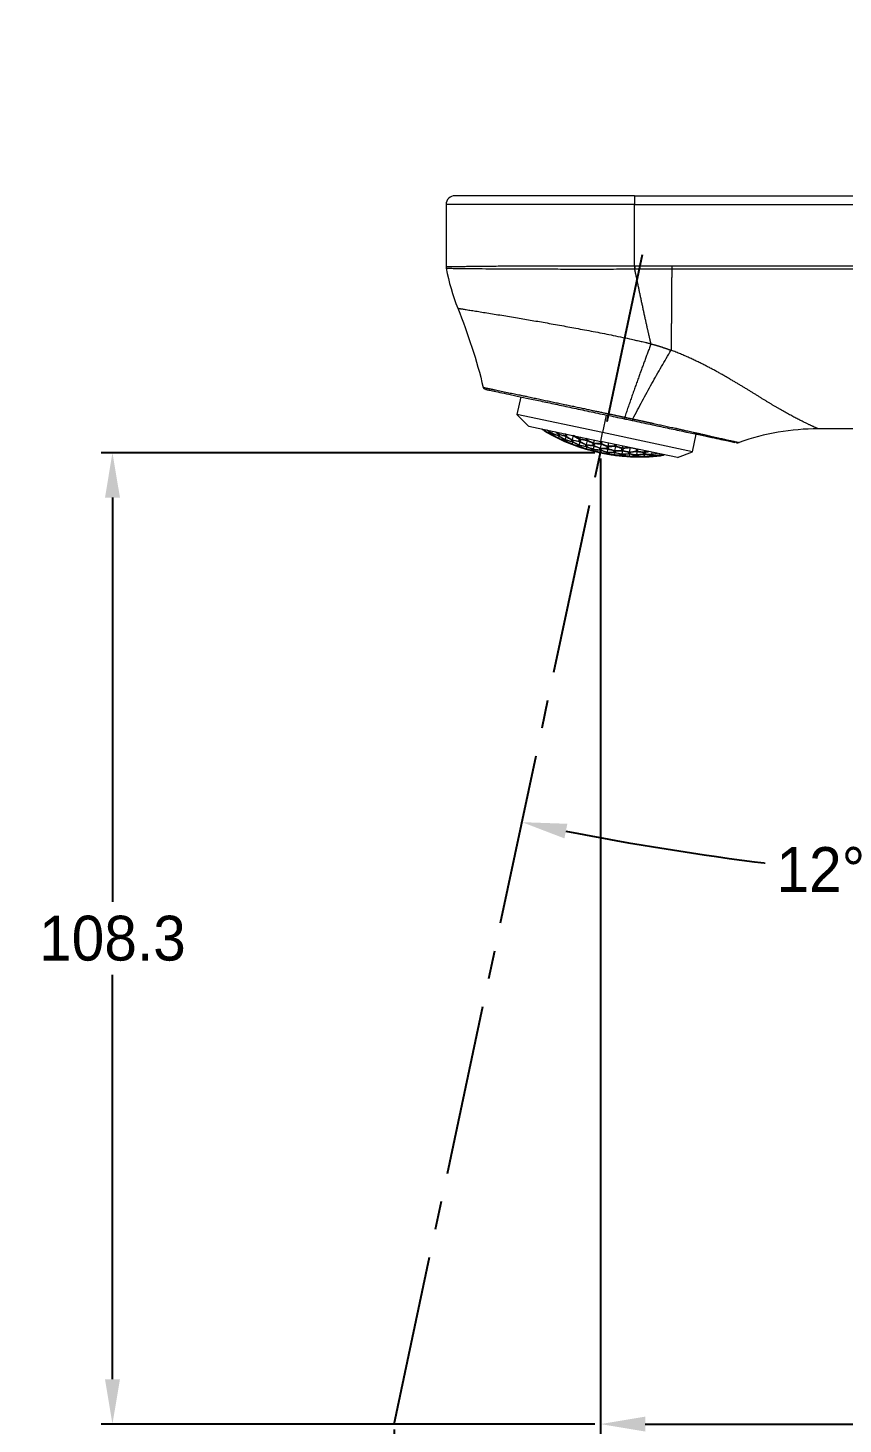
# Model space of a CAD drawing. Extents: x 13676 to 14719, y -16741 to -16132.
# Drawn here: x 14284.9 to 14375.9, y -16536.8 to -16381.1 of the extents above; entities that cross this region are included whole.
import ezdxf

# ---------------------------------------------------------------- set-up
doc = ezdxf.new("R2010")
doc.units = 0
doc.header["$MEASUREMENT"] = 0
doc.linetypes.add('CENTER2', pattern=[28.575, 19.05, -3.175, 3.175, -3.175])
doc.layers.get('0').update_dxf_attribs({"color": 3, "linetype": 'CONTINUOUS'})
doc.layers.get('DEFPOINTS').update_dxf_attribs({"linetype": 'CONTINUOUS'})
doc.layers.add('CENTER', color=1, linetype='CENTER2')
doc.layers.add('DIM_', color=6, linetype='CONTINUOUS', lineweight=9)
doc.styles.get("Standard").update_dxf_attribs({"font": 'Gulim.ttf'})
doc.dimstyles.new('사본(2) STANDARD', dxfattribs={"dimscale": 0, "dimtxt": 5, "dimasz": 5, "dimexe": 1.25, "dimexo": 0.625, "dimgap": 1.5, "dimtad": 3, "dimtih": 1, "dimtoh": 1, "dimdec": 1, "dimzin": 9, "dimdsep": 46, "dimtxsty": 'Standard', "dimcen": 2.5, "dimclrd": 5, "dimclre": 5, "dimclrt": 5, "dimadec": 0, "dimazin": 0, "dimtfac": 1, "dimtdec": 1, "dimtmove": 0, "dimatfit": 3, "dimfxl": 1.25, "dimtfill": 1, "dimtolj": 1, "dimtzin": 0, "dimarcsym": 0})

# ---------------------------------------------------------------- blocks, each defined once
blk = doc.blocks.new('*D49')
at = {"layer": 'DEFPOINTS', "color": 0, "transparency": 16777216}
for p in [(14325.78, -16536.83), (14482.02, -16537.08), (14482.02, -16557.01)]:
    blk.add_point(p, dxfattribs=at)
at = {"layer": 'DIM_', "color": 5, "lineweight": -2, "transparency": 16777216}
for p, q in [((14325.78, -16537.45), (14325.78, -16558.26)), ((14482.02, -16537.7), (14482.02, -16558.26)), ((14330.78, -16557.01), (14394.11, -16557.01)), ((14477.02, -16557.01), (14413.69, -16557.01))]:
    blk.add_line(p, q, dxfattribs=at)
at = {"layer": 'DIM_', "color": 5, "transparency": 16777216}
for points in [[(14330.78, -16556.18), (14330.78, -16557.84), (14325.78, -16557.01)], [(14477.02, -16556.18), (14477.02, -16557.84), (14482.02, -16557.01)]]:
    blk.add_solid(points, dxfattribs=at)
at = {"layer": 'DIM_', "color": 5, "transparency": 16777216, "insert": (14403.9, -16557.01), "char_height": 5, "attachment_point": 5, "bg_fill": 3, "box_fill_scale": 1.25, "bg_fill_color": 256, "bg_fill_true_color": 13158600, "bg_fill_transparency": 0}
blk.add_mtext('\\A1;156.2', dxfattribs=at)
blk = doc.blocks.new('*D50')
at = {"layer": 'DEFPOINTS', "color": 0, "transparency": 16777216}
for p in [(14348.8, -16428.5), (14294.36, -16536.83), (14348.8, -16536.83)]:
    blk.add_point(p, dxfattribs=at)
at = {"layer": 'DIM_', "color": 5, "lineweight": -2, "transparency": 16777216}
for p, q in [((14348.18, -16428.5), (14293.11, -16428.5)), ((14294.36, -16433.5), (14294.36, -16478.6)), ((14294.36, -16531.83), (14294.36, -16486.73)), ((14348.18, -16536.83), (14293.11, -16536.83))]:
    blk.add_line(p, q, dxfattribs=at)
at = {"layer": 'DIM_', "color": 5, "transparency": 16777216}
for points in [[(14293.53, -16433.5), (14295.2, -16433.5), (14294.36, -16428.5)], [(14293.53, -16531.83), (14295.2, -16531.83), (14294.36, -16536.83)]]:
    blk.add_solid(points, dxfattribs=at)
at = {"layer": 'DIM_', "color": 5, "transparency": 16777216, "insert": (14294.36, -16482.67), "char_height": 5, "attachment_point": 5, "bg_fill": 3, "box_fill_scale": 1.25, "bg_fill_color": 256, "bg_fill_true_color": 13158600, "bg_fill_transparency": 0}
blk.add_mtext('\\A1;108.3', dxfattribs=at)
blk = doc.blocks.new('*D51')
at = {"layer": 'DEFPOINTS', "color": 0, "transparency": 16777216}
for p in [(14407.08, -16381.12), (14353.85, -16404.78), (14407.08, -16443.16), (14362.21, -16473.6), (14325.78, -16536.83)]:
    blk.add_point(p, dxfattribs=at)
at = {"layer": 'DIM_', "color": 5, "lineweight": -2, "transparency": 16777216}
blk.add_line((14407.08, -16443.78), (14407.08, -16477.99), dxfattribs=at)
for start, end in [(258.8885, 262.9302), (265.0677, 269.1115)]:
    blk.add_arc((14407.08, -16154.32), 322.42, start, end, dxfattribs=at)
at = {"layer": 'DIM_', "color": 5, "transparency": 16777216}
for points in [[(14344.78, -16471.51), (14345.11, -16469.88), (14340.05, -16469.7)], [(14402.09, -16475.87), (14402.08, -16477.54), (14407.08, -16476.74)]]:
    blk.add_solid(points, dxfattribs=at)
at = {"layer": 'DIM_', "color": 5, "transparency": 16777216, "insert": (14373.38, -16474.98), "char_height": 5, "attachment_point": 5, "bg_fill": 3, "box_fill_scale": 1.25, "bg_fill_color": 256, "bg_fill_true_color": 13158600, "bg_fill_transparency": 0}
blk.add_mtext('\\A1;12°', dxfattribs=at)
blk = doc.blocks.new('*D52')
at = {"layer": 'DEFPOINTS', "color": 0, "transparency": 16777216}
for p in [(14348.8, -16428.5), (14457.58, -16536.83), (14457.58, -16536.83)]:
    blk.add_point(p, dxfattribs=at)
at = {"layer": 'DIM_', "color": 5, "lineweight": -2, "transparency": 16777216}
for p, q in [((14348.8, -16429.13), (14348.8, -16538.08)), ((14457.58, -16536.2), (14457.58, -16535.58)), ((14353.8, -16536.83), (14393.37, -16536.83)), ((14452.58, -16536.83), (14413.02, -16536.83))]:
    blk.add_line(p, q, dxfattribs=at)
at = {"layer": 'DIM_', "color": 5, "transparency": 16777216}
for points in [[(14353.8, -16536), (14353.8, -16537.66), (14348.8, -16536.83)], [(14452.58, -16536), (14452.58, -16537.66), (14457.58, -16536.83)]]:
    blk.add_solid(points, dxfattribs=at)
at = {"layer": 'DIM_', "color": 5, "transparency": 16777216, "insert": (14403.19, -16536.83), "char_height": 5, "attachment_point": 5, "bg_fill": 3, "box_fill_scale": 1.25, "bg_fill_color": 256, "bg_fill_true_color": 13158600, "bg_fill_transparency": 0}
blk.add_mtext('\\A1;108.8', dxfattribs=at)

msp = doc.modelspace()

# ---------------------------------------------------------------- linework, layer by layer
at = {"linetype": 'Continuous', "lineweight": 13}
for p, q in [((14352.58, -16400.83), (14331.58, -16400.83)), ((14352.58, -16399.83), (14352.58, -16400.83)), ((14352.58, -16400.83), (14482.08, -16400.83)), ((14352.58, -16407.65), (14352.58, -16400.83)), ((14352.58, -16407.65), (14352.58, -16408)), ((14352.62, -16407.65), (14352.62, -16408)), ((14356.75, -16407.65), (14447.09, -16407.65)), ((14356.75, -16407.65), (14356.75, -16408)), ((14349.43, -16424.29), (14349.01, -16426.24)), ((14348.85, -16427.23), (14349.01, -16426.24))]:
    msp.add_line(p, q, dxfattribs=at)
at = {"linetype": 'Continuous', "lineweight": 18}
for p, q in [((14331.58, -16400.83), (14331.58, -16407.75)), ((14352.58, -16399.83), (14332.58, -16399.83)), ((14352.58, -16399.83), (14482.08, -16399.83)), ((14339.91, -16422.26), (14339.49, -16424.22)), ((14339.49, -16424.22), (14340.75, -16425.51)), ((14349.01, -16426.24), (14339.49, -16424.22)), ((14340.75, -16425.51), (14340.81, -16425.52)), ((14340.81, -16425.52), (14348.85, -16427.23)), ((14352.13, -16424.86), (14351.91, -16424.81)), ((14342.55, -16426.1), (14342.57, -16426.04)), ((14342.66, -16425.91), (14342.63, -16426.08)), ((14343.42, -16426.08), (14343.37, -16426.3)), ((14343.46, -16426.37), (14343.44, -16426.48)), ((14344.16, -16426.65), (14344.12, -16426.86)), ((14344.18, -16426.24), (14344.14, -16426.39)), ((14344.23, -16426.46), (14344.2, -16426.63)), ((14344.95, -16426.69), (14344.88, -16427.02)), ((14344.97, -16427.08), (14344.94, -16427.19)), ((14345.03, -16426.42), (14344.98, -16426.66)), ((14345.68, -16427.3), (14345.64, -16427.51)), ((14345.76, -16426.59), (14345.66, -16427.04)), ((14345.75, -16427.11), (14345.72, -16427.28)), ((14346.48, -16427.27), (14346.41, -16427.6)), ((14346.53, -16426.74), (14346.49, -16426.95)), ((14346.57, -16427.01), (14346.52, -16427.25)), ((14347.31, -16427.12), (14347.21, -16427.57)), ((14347.38, -16426.92), (14347.35, -16427.08)), ((14348.11, -16427.07), (14348.04, -16427.41)), ((14357.38, -16429.04), (14348.85, -16427.23)), ((14348.96, -16427.25), (14348.92, -16427.48)), ((14359.05, -16428.38), (14349.01, -16426.24)), ((14349.69, -16427.41), (14349.62, -16427.75)), ((14359.05, -16428.38), (14359.47, -16426.42)), ((14346.5, -16427.65), (14346.48, -16427.77)), ((14347.23, -16427.82), (14347.19, -16428.04)), ((14347.31, -16427.63), (14347.27, -16427.8)), ((14348.05, -16427.74), (14347.98, -16428.07)), ((14348.07, -16428.11), (14348.05, -16428.22)), ((14348.13, -16427.47), (14348.08, -16427.7)), ((14348.75, -16428.49), (14348.77, -16428.49)), ((14348.81, -16428.22), (14348.77, -16428.44)), ((14348.88, -16427.52), (14348.78, -16427.97)), ((14348.88, -16428.02), (14348.84, -16428.19)), ((14348.84, -16428.51), (14348.86, -16428.51)), ((14349.63, -16428.07), (14349.56, -16428.41)), ((14349.67, -16428.44), (14349.64, -16428.56)), ((14349.71, -16427.8), (14349.66, -16428.04)), ((14350.42, -16428.49), (14350.37, -16428.71)), ((14350.48, -16427.79), (14350.38, -16428.25)), ((14350.49, -16428.29), (14350.45, -16428.46)), ((14350.55, -16427.59), (14350.52, -16427.74)), ((14351.25, -16428.28), (14351.18, -16428.62)), ((14351.28, -16427.75), (14351.24, -16427.96)), ((14351.28, -16428.65), (14351.25, -16428.77)), ((14351.34, -16428), (14351.29, -16428.24)), ((14352.05, -16428.63), (14352, -16428.86)), ((14352.12, -16427.93), (14352.02, -16428.4)), ((14352.12, -16428.43), (14352.08, -16428.61)), ((14352.9, -16428.36), (14352.82, -16428.71)), ((14352.92, -16428.73), (14352.89, -16428.85)), ((14352.98, -16428.11), (14352.93, -16428.32)), ((14353.7, -16428.65), (14353.64, -16428.89)), ((14353.71, -16428.26), (14353.67, -16428.42)), ((14353.77, -16428.44), (14353.73, -16428.62)), ((14354.54, -16428.44), (14354.49, -16428.66)), ((14354.58, -16428.67), (14354.56, -16428.8)), ((14355.36, -16428.61), (14355.33, -16428.78)), ((14355.4, -16428.77), (14355.39, -16428.83)), ((14355.41, -16428.83), (14355.39, -16428.83)), ((14355.41, -16428.83), (14355.42, -16428.78)), ((14355.49, -16428.77), (14355.47, -16428.84)), ((14355.47, -16428.84), (14355.49, -16428.85)), ((14355.49, -16428.85), (14355.5, -16428.8)), ((14355.51, -16428.77), (14355.5, -16428.8)), ((14357.38, -16429.04), (14359.05, -16428.38))]:
    msp.add_line(p, q, dxfattribs=at)
for centre, radius, start, end in [((14332.58, -16400.83), 1, 90, 180), ((14332.58, -16407.74), 1, 180, 190.2155), ((14373.09, -16452), 26.17, 90, 109.6827), ((14364.09, -16426.84, 0), 0.55, 258, 289.6827)]:
    msp.add_arc(centre, radius, start, end, dxfattribs=at)
for centre, major_axis, ratio, start_param, end_param in [((14336, -16421.14), (0, 0.281), 1, 1.807578, 2.932152), ((14352.39, -16407.75), (4.37, 20.55), 0.878966, 2.798826, 2.821847), ((14352.46, -16407.77), (-4.37, -20.56), 0.878966, 5.938953, 5.963414), ((14353.13, -16407.91), (4.37, 20.58), 0.999649, 2.82431, 3.45897), ((14353.13, -16407.91), (4.36, 20.53), 0.999649, 2.823476, 2.840695), ((14350.65, -16407.38), (4.26, 20.04), 0.852477, 2.912943, 2.955344), ((14353.14, -16407.91), (4.38, 20.62), 0.878966, 2.789928, 2.822713), ((14353.21, -16407.93), (-4.38, -20.62), 0.878966, 5.931519, 5.964482), ((14350.73, -16407.4), (-4.27, -20.07), 0.852477, 6.066539, 6.097264), ((14347.55, -16406.72), (4.22, 19.83), 0.02649, 2.981155, 3.023493), ((14350.24, -16407.3), (4.22, 19.83), 0.852477, 2.981087, 3.023423), ((14352.77, -16407.83), (4.38, 20.6), 0.878966, 2.850053, 2.88055), ((14347.69, -16406.76), (-4.22, -19.87), 0.02649, 6.123371, 6.165618), ((14350.31, -16407.31), (-4.22, -19.87), 0.852477, 6.12295, 6.165196), ((14352.83, -16407.85), (-4.38, -20.6), 0.878966, 5.991868, 6.033747), ((14353.9, -16408.07), (4.37, 20.56), 0.878966, 2.796335, 2.822003), ((14353.97, -16408.09), (-4.37, -20.55), 0.878966, 5.940451, 5.963414), ((14353.13, -16407.91), (4.36, 20.53), 0.999649, 2.893673, 2.920724), ((14348.34, -16406.89), (4.26, 20.04), 0.02649, 2.913203, 2.955601), ((14353.52, -16407.99), (4.38, 20.6), 0.878966, 2.850281, 2.892158), ((14351.07, -16407.47), (4.3, 20.22), 0.852477, 2.984092, 3.02561), ((14349.82, -16407.21), (4.16, 19.59), 0.852477, 3.049816, 3.092366), ((14348.49, -16406.92), (-4.27, -20.07), 0.02649, 6.055229, 6.09755), ((14353.59, -16408.01), (-4.38, -20.6), 0.878966, 5.991791, 6.033682), ((14349.9, -16407.22), (-4.17, -19.64), 0.852477, 6.191566, 6.234013), ((14351.14, -16407.49), (-4.3, -20.24), 0.852477, 6.137393, 6.167503), ((14349.13, -16407.06), (4.3, 20.21), 0.02649, 2.984508, 3.026026), ((14349.13, -16407.06), (4.3, 20.22), 0.02649, 2.844829, 2.887572), ((14353.14, -16407.91), (4.38, 20.62), 0.878966, 2.919248, 2.949204), ((14350.65, -16407.38), (4.26, 20.04), 0.852477, 3.051822, 3.093411), ((14354.28, -16408.15), (4.35, 20.49), 0.878966, 2.848575, 2.890709), ((14349.28, -16407.09), (-4.3, -20.24), 0.02649, 6.126327, 6.167784), ((14353.21, -16407.93), (-4.38, -20.62), 0.878966, 6.060981, 6.102147), ((14350.73, -16407.4), (-4.27, -20.08), 0.852477, 6.193571, 6.235087), ((14349.28, -16407.09), (-4.3, -20.24), 0.02649, 5.98619, 6.028875), ((14354.35, -16408.17), (-4.35, -20.47), 0.878966, 5.989552, 6.031731), ((14349.48, -16407.13), (-4.12, -19.36), 0.852477, 6.261713, 6.304658), ((14349.93, -16407.23), (4.33, 20.36), 0.02649, 2.916861, 2.958568), ((14353.9, -16408.07), (4.37, 20.56), 0.878966, 2.918782, 2.960063), ((14350.23, -16407.29), (4.21, 19.83), 0.852477, 3.120627, 3.162559), ((14355.04, -16408.32), (4.3, 20.24), 0.878966, 2.844597, 2.887282), ((14350.07, -16407.26), (-4.33, -20.38), 0.02649, 6.058031, 6.099696), ((14353.97, -16408.09), (-4.37, -20.55), 0.878966, 6.059903, 6.101213), ((14350.31, -16407.31), (-4.22, -19.87), 0.852477, 6.262263, 6.304108), ((14355.11, -16408.33), (-4.3, -20.21), 0.878966, 5.986562, 6.029303), ((14350.72, -16407.4), (4.35, 20.47), 0.02649, 2.847959, 2.890139), ((14354.66, -16408.24), (4.33, 20.38), 0.878966, 2.916439, 2.958104), ((14349.82, -16407.21), (4.16, 19.59), 0.852477, 3.190937, 3.233487), ((14350.87, -16407.43), (-4.35, -20.49), 0.02649, 5.990016, 6.032153), ((14354.73, -16408.25), (-4.33, -20.36), 0.878966, 6.058169, 6.099879), ((14349.9, -16407.22), (-4.17, -19.64), 0.852477, 0.049032, 0.091482), ((14351.53, -16407.57), (4.37, 20.55), 0.02649, 2.798826, 2.821847), ((14355.42, -16408.4), (4.27, 20.07), 0.878966, 2.913347, 2.955672), ((14351.67, -16407.6), (-4.37, -20.56), 0.02649, 5.938953, 5.963414), ((14355.49, -16408.41), (-4.26, -20.04), 0.878966, 6.054536, 6.096937), ((14353.11, -16407.91), (4.38, 20.62), 0.02649, 2.789928, 2.822713), ((14353.25, -16407.94), (-4.38, -20.62), 0.02649, 5.931519, 5.964482), ((14353.13, -16407.91), (4.36, 20.53), 0.999649, 2.972704, 2.999336), ((14351.48, -16407.56), (4.33, 20.36), 0.852477, 3.053226, 3.094163), ((14351.55, -16407.58), (-4.33, -20.38), 0.852477, 6.206236, 6.235946), ((14350.72, -16407.4), (4.35, 20.47), 0.02649, 2.986472, 3.027465), ((14351.06, -16407.47), (4.3, 20.21), 0.852477, 3.121025, 3.16216), ((14353.52, -16407.99), (4.38, 20.6), 0.878966, 2.987025, 3.016646), ((14351.14, -16407.49), (-4.3, -20.24), 0.852477, 6.262647, 6.303724), ((14350.87, -16407.43), (-4.35, -20.49), 0.02649, 6.127529, 6.168491), ((14353.6, -16408.01), (-4.38, -20.6), 0.878966, 6.12838, 6.169116), ((14353.13, -16407.91), (4.36, 20.53), 0.999649, 3.050681, 3.076409), ((14351.51, -16407.57), (4.37, 20.55), 0.02649, 2.918311, 2.95962), ((14354.28, -16408.16), (4.35, 20.49), 0.878966, 2.985936, 3.026898), ((14351.89, -16407.65), (4.35, 20.47), 0.852477, 3.121281, 3.161905), ((14350.65, -16407.38), (4.26, 20.04), 0.852477, 3.189636, 3.231227), ((14351.67, -16407.6), (-4.37, -20.56), 0.02649, 6.06023, 6.101513), ((14354.35, -16408.17), (-4.35, -20.47), 0.878966, 6.127785, 6.16878), ((14350.73, -16407.4), (-4.27, -20.07), 0.852477, 0.04796, 0.089478), ((14351.97, -16407.66), (-4.35, -20.48), 0.852477, 6.273213, 6.30348), ((14352.31, -16407.74), (4.38, 20.6), 0.02649, 2.986787, 3.027523), ((14352.31, -16407.74), (4.38, 20.6), 0.02649, 2.850053, 2.891945), ((14353.9, -16408.08), (4.37, 20.56), 0.878966, 3.05385, 3.084086), ((14351.48, -16407.56), (4.33, 20.36), 0.852477, 3.188885, 3.229823), ((14355.04, -16408.32), (4.3, 20.24), 0.878966, 2.984451, 3.02591), ((14350.23, -16407.29), (4.22, 19.83), 0.852477, 3.259692, 3.30203), ((14352.46, -16407.77), (-4.38, -20.6), 0.02649, 6.128618, 6.16934), ((14351.55, -16407.58), (-4.33, -20.38), 0.852477, 0.04724, 0.088131), ((14353.97, -16408.09), (-4.37, -20.55), 0.878966, 6.195776, 6.236332), ((14352.45, -16407.77), (-4.38, -20.6), 0.02649, 5.991868, 6.033747), ((14355.11, -16408.33), (-4.3, -20.22), 0.878966, 6.125684, 6.167202), ((14350.31, -16407.31), (-4.22, -19.87), 0.852477, 0.117568, 0.159815), ((14353.13, -16407.91), (4.36, 20.53), 0.999649, 3.128768, 3.154417), ((14353.11, -16407.91), (4.38, 20.62), 0.02649, 2.919248, 2.960415), ((14354.66, -16408.24), (4.33, 20.38), 0.878966, 3.053461, 3.094353), ((14352.31, -16407.74), (4.37, 20.55), 0.852477, 3.188446, 3.229002), ((14353.15, -16407.91), (-4.37, -20.58), 0.999649, 0.000008, 0.317377), ((14351.06, -16407.47), (4.3, 20.21), 0.852477, 3.257159, 3.298677), ((14355.79, -16408.48), (4.22, 19.87), 0.878966, 2.981357, 3.023604), ((14353.25, -16407.94), (-4.38, -20.62), 0.02649, 6.060981, 6.102147), ((14354.73, -16408.25), (-4.33, -20.36), 0.878966, 6.194819, 6.235755), ((14353.21, -16407.93), (4.37, 20.58), 0.999649, 3.141585, 3.458875), ((14351.14, -16407.49), (-4.3, -20.24), 0.852477, 0.115401, 0.156859), ((14353.23, -16407.93), (-4.37, -20.58), 0.999649, 6.283177, 6.600468), ((14355.86, -16408.49), (-4.22, -19.83), 0.878966, 6.12268, 6.165015), ((14352.38, -16407.75), (-4.37, -20.56), 0.852477, 0.057507, 0.087743), ((14353.9, -16408.07), (4.38, 20.6), 0.02649, 2.987025, 3.027748), ((14353.89, -16408.07), (4.38, 20.6), 0.02649, 2.850281, 2.892158), ((14351.89, -16407.65), (4.35, 20.47), 0.852477, 3.25572, 3.296713), ((14354.29, -16408.16), (4.35, 20.48), 0.878966, 3.121298, 3.151565), ((14355.42, -16408.4), (4.27, 20.08), 0.878966, 3.051979, 3.093494), ((14350.65, -16407.38), (4.26, 20.04), 0.852477, 3.327584, 3.369982), ((14351.97, -16407.66), (-4.35, -20.49), 0.852477, 0.114694, 0.155656), ((14354.05, -16408.11), (-4.38, -20.6), 0.02649, 6.12838, 6.169116), ((14354.36, -16408.17), (-4.35, -20.47), 0.878966, 6.262873, 6.303497), ((14354.04, -16408.1), (-4.38, -20.6), 0.02649, 5.991791, 6.033682), ((14355.49, -16408.41), (-4.26, -20.04), 0.878966, 6.193415, 6.235003), ((14350.73, -16407.4), (-4.27, -20.07), 0.852477, 0.185635, 0.227957), ((14353.13, -16407.91), (4.36, 20.53), 0.999649, 3.206776, 3.232504), ((14354.69, -16408.24), (4.37, 20.56), 0.02649, 2.918782, 2.960063), ((14354.69, -16408.24), (4.37, 20.56), 0.02649, 2.797322, 2.822003), ((14352.72, -16407.82), (4.38, 20.6), 0.852477, 3.255662, 3.296398), ((14351.48, -16407.56), (4.33, 20.36), 0.852477, 3.324617, 3.366325), ((14355.04, -16408.32), (4.3, 20.24), 0.878966, 3.121054, 3.162131), ((14356.17, -16408.56), (4.17, 19.64), 0.878966, 3.049974, 3.09242), ((14354.85, -16408.28), (-4.37, -20.55), 0.02649, 6.059903, 6.101213), ((14355.11, -16408.33), (-4.3, -20.21), 0.878966, 6.262618, 6.303753), ((14351.55, -16407.58), (-4.33, -20.38), 0.852477, 0.183489, 0.225154), ((14354.83, -16408.27), (-4.37, -20.55), 0.02649, 5.940451, 5.963414), ((14356.24, -16408.57), (-4.16, -19.59), 0.878966, 6.191409, 6.233959), ((14352.8, -16407.84), (-4.38, -20.6), 0.852477, 0.124947, 0.154568), ((14355.49, -16408.41), (4.35, 20.49), 0.02649, 2.985936, 3.026898), ((14355.48, -16408.41), (4.35, 20.49), 0.02649, 2.848575, 2.890709), ((14352.31, -16407.74), (4.37, 20.55), 0.852477, 3.323565, 3.364875), ((14354.66, -16408.24), (4.33, 20.38), 0.878966, 3.188832, 3.218542), ((14355.8, -16408.48), (4.22, 19.87), 0.878966, 3.12067, 3.162515), ((14351.06, -16407.47), (4.3, 20.22), 0.852477, 3.395614, 3.438357), ((14355.64, -16408.44), (-4.35, -20.47), 0.02649, 6.127785, 6.16878), ((14354.73, -16408.25), (-4.33, -20.36), 0.878966, 0.047293, 0.088231), ((14352.39, -16407.75), (-4.37, -20.56), 0.852477, 0.181672, 0.222955), ((14355.64, -16408.44), (-4.35, -20.47), 0.02649, 5.989552, 6.031731), ((14355.87, -16408.49), (-4.21, -19.83), 0.878966, 6.262219, 6.304151), ((14351.14, -16407.49), (-4.3, -20.24), 0.852477, 0.25431, 0.296996), ((14353.13, -16407.91), (4.36, 20.53), 0.999649, 3.283849, 3.309998), ((14356.29, -16408.58), (4.33, 20.38), 0.02649, 2.916439, 2.958104), ((14355.42, -16408.4), (4.27, 20.07), 0.878966, 3.189553, 3.231071), ((14353.14, -16407.91), (4.38, 20.62), 0.852477, 3.32277, 3.363938), ((14351.89, -16407.65), (4.35, 20.47), 0.852477, 3.393047, 3.435226), ((14356.56, -16408.64), (4.12, 19.36), 0.878966, 3.12012, 3.163065), ((14356.43, -16408.61), (-4.33, -20.36), 0.02649, 6.058169, 6.099879), ((14355.49, -16408.41), (-4.26, -20.04), 0.878966, 0.048044, 0.089634), ((14351.97, -16407.66), (-4.35, -20.49), 0.852477, 0.251032, 0.29317), ((14353.21, -16407.93), (-4.38, -20.62), 0.852477, 0.19197, 0.222205), ((14357.08, -16408.75), (4.3, 20.24), 0.02649, 2.984451, 3.02591), ((14357.08, -16408.75), (4.3, 20.24), 0.02649, 2.844597, 2.887282), ((14355.04, -16408.32), (4.3, 20.24), 0.878966, 3.256994, 3.287385), ((14352.73, -16407.82), (4.38, 20.6), 0.852477, 3.39124, 3.433133), ((14356.17, -16408.56), (4.17, 19.64), 0.878966, 3.190625, 3.233075), ((14352.8, -16407.84), (-4.38, -20.6), 0.852477, 0.249439, 0.291317), ((14357.22, -16408.78), (-4.3, -20.22), 0.02649, 6.125684, 6.167202), ((14355.11, -16408.33), (-4.3, -20.21), 0.878966, 0.115567, 0.157084), ((14357.22, -16408.78), (-4.3, -20.21), 0.02649, 5.986562, 6.029303), ((14356.24, -16408.57), (-4.16, -19.59), 0.878966, 0.049345, 0.091894), ((14353.13, -16407.91), (4.36, 20.53), 0.999649, 3.362462, 3.389021), ((14357.87, -16408.92), (4.27, 20.07), 0.02649, 2.913347, 2.955672), ((14353.55, -16408), (4.38, 20.6), 0.852477, 3.391027, 3.432905), ((14355.8, -16408.48), (4.22, 19.87), 0.878966, 3.25916, 3.301407), ((14352.31, -16407.74), (4.37, 20.55), 0.852477, 3.461338, 3.484359), ((14358.02, -16408.95), (-4.26, -20.04), 0.02649, 6.054536, 6.096937), ((14355.87, -16408.49), (-4.22, -19.83), 0.878966, 0.118099, 0.160437), ((14352.39, -16407.75), (-4.37, -20.56), 0.852477, 0.319771, 0.344233), ((14353.63, -16408.02), (-4.38, -20.6), 0.852477, 0.260615, 0.291394), ((14358.66, -16409.09), (4.22, 19.87), 0.02649, 2.981357, 3.023604), ((14355.42, -16408.4), (4.27, 20.07), 0.878966, 3.327228, 3.358239), ((14353.14, -16407.91), (4.38, 20.62), 0.852477, 3.460473, 3.493257), ((14353.22, -16407.93), (-4.38, -20.62), 0.852477, 0.318703, 0.351666), ((14358.81, -16409.12), (-4.22, -19.83), 0.02649, 6.12268, 6.165015), ((14355.49, -16408.41), (-4.26, -20.04), 0.878966, 0.185991, 0.22839), ((14353.13, -16407.91), (4.36, 20.53), 0.999649, 3.442491, 3.459804), ((14353.97, -16408.09), (4.37, 20.56), 0.852477, 3.461182, 3.485864), ((14359.6, -16409.29), (4.16, 19.59), 0.02649, 3.044073, 3.049816), ((14354.05, -16408.11), (-4.37, -20.55), 0.852477, 0.319772, 0.342734), ((14353.97, -16408.09), (-4.37, -20.55), 0.878966, 0.319745, 0.342766)]:
    msp.add_ellipse(centre, major_axis=major_axis, ratio=ratio, start_param=start_param, end_param=end_param, dxfattribs=at)
at = {"linetype": 'Continuous', "lineweight": 13}
for points, degree, knots in [([(14331.58, -16407.74), (14331.58, -16407.74), (14331.58, -16407.74), (14331.58, -16407.74), (14331.58, -16407.74), (14331.58, -16407.74), (14331.59, -16407.74), (14331.59, -16407.74), (14331.59, -16407.74), (14331.59, -16407.74), (14331.59, -16407.74), (14331.59, -16407.74), (14331.6, -16407.74), (14331.6, -16407.74), (14331.6, -16407.74), (14331.61, -16407.74), (14331.61, -16407.74), (14331.61, -16407.74), (14331.62, -16407.74), (14331.62, -16407.74), (14331.63, -16407.74), (14331.63, -16407.74), (14331.64, -16407.74), (14331.64, -16407.74), (14331.65, -16407.74), (14331.65, -16407.74), (14331.66, -16407.74), (14331.67, -16407.74), (14331.67, -16407.74), (14331.68, -16407.74), (14331.69, -16407.74), (14331.69, -16407.74), (14331.7, -16407.74), (14331.71, -16407.74), (14331.72, -16407.74), (14331.73, -16407.74), (14331.73, -16407.74), (14331.74, -16407.74), (14331.75, -16407.74), (14331.76, -16407.74), (14331.77, -16407.74), (14331.78, -16407.74), (14331.79, -16407.74), (14331.8, -16407.74), (14331.81, -16407.74), (14331.83, -16407.74), (14331.84, -16407.74), (14331.85, -16407.74), (14331.86, -16407.74), (14331.87, -16407.74), (14331.89, -16407.74), (14331.9, -16407.74), (14331.91, -16407.74), (14331.93, -16407.74), (14331.94, -16407.74), (14331.95, -16407.74), (14331.97, -16407.74), (14331.98, -16407.73), (14332, -16407.73), (14332.01, -16407.73), (14332.03, -16407.73), (14332.05, -16407.73), (14332.06, -16407.73), (14332.08, -16407.73), (14332.1, -16407.73), (14332.11, -16407.73), (14332.13, -16407.73), (14332.15, -16407.73), (14332.17, -16407.73), (14332.19, -16407.73), (14332.2, -16407.73), (14332.22, -16407.73), (14332.24, -16407.73), (14332.26, -16407.73), (14332.28, -16407.73), (14332.3, -16407.73), (14332.32, -16407.73), (14332.34, -16407.73), (14332.37, -16407.73), (14332.39, -16407.73), (14332.41, -16407.73), (14332.43, -16407.73), (14332.45, -16407.73), (14332.48, -16407.73), (14332.5, -16407.73), (14332.52, -16407.73), (14332.55, -16407.73), (14332.57, -16407.73), (14332.6, -16407.73), (14332.62, -16407.73), (14332.65, -16407.73), (14332.67, -16407.73), (14332.7, -16407.72), (14332.73, -16407.72), (14332.75, -16407.72), (14332.78, -16407.72), (14332.81, -16407.72), (14332.83, -16407.72), (14332.86, -16407.72), (14332.89, -16407.72), (14332.92, -16407.72), (14332.95, -16407.72), (14332.98, -16407.72), (14333.01, -16407.72), (14333.04, -16407.72), (14333.07, -16407.72), (14333.1, -16407.72), (14333.13, -16407.72), (14333.32, -16407.72), (14333.7, -16407.71), (14334.34, -16407.7), (14335.05, -16407.7), (14335.83, -16407.69), (14336.69, -16407.68), (14337.34, -16407.67), (14337.73, -16407.67), (14337.85, -16407.67), (14337.97, -16407.67), (14338.09, -16407.67), (14338.21, -16407.67), (14338.33, -16407.67), (14338.45, -16407.66), (14338.57, -16407.66), (14338.69, -16407.66), (14338.81, -16407.66), (14338.94, -16407.66), (14339.06, -16407.66), (14339.18, -16407.66), (14339.31, -16407.66), (14339.44, -16407.66), (14339.56, -16407.66), (14339.69, -16407.66), (14339.82, -16407.65), (14339.95, -16407.65), (14340.08, -16407.65), (14340.21, -16407.65), (14340.34, -16407.65), (14340.47, -16407.65), (14340.6, -16407.65), (14340.73, -16407.65), (14340.86, -16407.65), (14341, -16407.65), (14341.13, -16407.65), (14341.27, -16407.65), (14341.4, -16407.65), (14341.54, -16407.65), (14341.67, -16407.65), (14341.81, -16407.64), (14341.95, -16407.64), (14342.08, -16407.64), (14342.22, -16407.64), (14342.36, -16407.64), (14342.5, -16407.64), (14342.64, -16407.64), (14342.78, -16407.64), (14342.92, -16407.64), (14343.06, -16407.64), (14343.2, -16407.64), (14343.34, -16407.64), (14343.48, -16407.64), (14343.62, -16407.64), (14343.76, -16407.64), (14343.91, -16407.64), (14344.05, -16407.64), (14344.19, -16407.64), (14344.33, -16407.64), (14344.48, -16407.64), (14344.62, -16407.64), (14344.77, -16407.64), (14344.91, -16407.64), (14345.06, -16407.64), (14345.2, -16407.64), (14345.35, -16407.64), (14345.49, -16407.64), (14345.64, -16407.64), (14345.78, -16407.64), (14345.93, -16407.64), (14346.08, -16407.64), (14346.22, -16407.64), (14346.37, -16407.64), (14346.52, -16407.64), (14346.66, -16407.64), (14346.81, -16407.64), (14346.96, -16407.64), (14347.11, -16407.64), (14347.25, -16407.64), (14347.4, -16407.64), (14347.55, -16407.64), (14347.7, -16407.64), (14347.84, -16407.64), (14347.99, -16407.64), (14348.14, -16407.64), (14348.29, -16407.64), (14348.44, -16407.64), (14348.59, -16407.64), (14348.73, -16407.64), (14348.88, -16407.64), (14349.03, -16407.64), (14349.18, -16407.64), (14349.33, -16407.64), (14349.48, -16407.64), (14349.63, -16407.64), (14349.77, -16407.64), (14349.92, -16407.64), (14350.07, -16407.64), (14350.22, -16407.64), (14350.37, -16407.64), (14350.52, -16407.64), (14350.66, -16407.64), (14350.81, -16407.64), (14350.96, -16407.65), (14351.11, -16407.65), (14351.26, -16407.65), (14351.41, -16407.65), (14351.55, -16407.65), (14351.7, -16407.65), (14351.85, -16407.65), (14352, -16407.65), (14352.14, -16407.65), (14352.29, -16407.65), (14352.44, -16407.65), (14352.53, -16407.65), (14352.58, -16407.65)], 3, [0, 0, 0, 0, 0.002123, 0.00425, 0.00638, 0.008515, 0.010653, 0.012794, 0.01494, 0.017089, 0.019242, 0.021399, 0.023559, 0.025723, 0.027891, 0.030063, 0.032238, 0.034417, 0.0366, 0.038786, 0.040977, 0.043171, 0.045368, 0.04757, 0.049775, 0.051984, 0.054197, 0.056413, 0.058633, 0.060857, 0.063085, 0.065316, 0.067551, 0.06979, 0.072033, 0.074279, 0.076529, 0.078783, 0.08104, 0.083301, 0.085566, 0.087835, 0.090108, 0.092384, 0.094664, 0.096947, 0.099235, 0.101526, 0.103821, 0.106119, 0.108422, 0.110728, 0.113037, 0.115351, 0.117668, 0.119989, 0.122314, 0.124642, 0.126975, 0.129311, 0.13165, 0.133994, 0.136341, 0.138692, 0.141046, 0.143405, 0.145767, 0.148132, 0.150502, 0.152875, 0.155252, 0.157633, 0.160018, 0.162406, 0.164798, 0.167194, 0.169593, 0.171996, 0.174403, 0.176814, 0.179228, 0.181646, 0.184068, 0.186494, 0.188923, 0.191356, 0.193793, 0.196233, 0.198678, 0.201126, 0.203577, 0.206033, 0.208492, 0.210955, 0.213422, 0.215892, 0.218366, 0.220844, 0.223326, 0.225811, 0.2283, 0.230793, 0.233289, 0.23579, 0.238294, 0.240801, 0.243313, 0.245828, 0.248347, 0.289455, 0.330562, 0.37167, 0.412777, 0.453885, 0.494993, 0.499984, 0.50497, 0.509951, 0.514927, 0.519898, 0.524863, 0.529824, 0.534779, 0.539729, 0.544674, 0.549614, 0.554549, 0.559479, 0.564403, 0.569323, 0.574237, 0.579146, 0.584051, 0.58895, 0.593843, 0.598732, 0.603616, 0.608494, 0.613368, 0.618236, 0.623099, 0.627957, 0.63281, 0.637658, 0.6425, 0.647338, 0.65217, 0.656997, 0.661819, 0.666636, 0.671448, 0.676255, 0.681057, 0.685853, 0.690645, 0.695431, 0.700212, 0.704988, 0.709759, 0.714525, 0.719285, 0.724041, 0.728791, 0.733536, 0.738277, 0.743012, 0.747742, 0.752466, 0.757186, 0.761901, 0.76661, 0.771314, 0.776013, 0.780708, 0.785396, 0.79008, 0.794759, 0.799433, 0.804101, 0.808764, 0.813423, 0.818076, 0.822724, 0.827366, 0.832004, 0.836637, 0.841264, 0.845887, 0.850504, 0.855116, 0.859723, 0.864325, 0.868922, 0.873513, 0.8781, 0.882681, 0.887257, 0.891828, 0.896394, 0.900955, 0.905511, 0.910062, 0.914607, 0.919148, 0.923683, 0.928213, 0.932738, 0.937258, 0.941773, 0.946283, 0.950787, 0.955287, 0.959781, 0.96427, 0.968755, 0.973234, 0.977707, 0.982176, 0.98664, 0.991098, 0.995552, 1, 1, 1, 1]), ([(14331.6, -16407.92), (14331.6, -16407.92), (14331.7, -16407.92), (14332.16, -16407.93), (14332.91, -16407.94), (14333.93, -16407.95), (14335.22, -16407.96), (14336.76, -16407.98), (14338.53, -16407.99), (14340.49, -16408), (14342.62, -16408), (14344.91, -16408.01), (14347.36, -16408.01), (14349.93, -16408.01), (14351.69, -16408), (14352.58, -16408)], 3, [0, 0, 0, 0, 0.077935, 0.153707, 0.229507, 0.305325, 0.381221, 0.457196, 0.533205, 0.609211, 0.685248, 0.761174, 0.839093, 0.919054, 1, 1, 1, 1]), ([(14354.44, -16416.35), (14354.41, -16416.24), (14354.28, -16415.65), (14354.02, -16414.54), (14353.66, -16412.91), (14353.3, -16411.21), (14352.96, -16409.6), (14352.73, -16408.52), (14352.62, -16408)], 5, [0, 0, 0, 0, 0, 0, 0.070575, 0.386666, 0.702756, 1, 1, 1, 1, 1, 1]), ([(14356.75, -16408), (14356.74, -16409.54), (14356.73, -16411.45), (14356.71, -16413.3), (14356.7, -16415.08), (14356.69, -16416.74), (14356.68, -16417.07)], 5, [0, 0, 0, 0, 0, 0, 0.795424, 1, 1, 1, 1, 1, 1]), ([(14332.88, -16412.38), (14332.88, -16412.38), (14332.88, -16412.38), (14332.88, -16412.38), (14332.88, -16412.38), (14332.88, -16412.38), (14332.88, -16412.38), (14332.89, -16412.38), (14332.89, -16412.38), (14332.89, -16412.38), (14332.89, -16412.38), (14332.89, -16412.38), (14332.9, -16412.38), (14332.9, -16412.38), (14332.9, -16412.38), (14332.91, -16412.39), (14332.91, -16412.39), (14332.91, -16412.39), (14332.92, -16412.39), (14332.92, -16412.39), (14332.93, -16412.39), (14332.93, -16412.39), (14332.94, -16412.39), (14332.94, -16412.39), (14332.95, -16412.39), (14332.95, -16412.39), (14332.96, -16412.39), (14332.97, -16412.4), (14332.97, -16412.4), (14332.98, -16412.4), (14332.99, -16412.4), (14333, -16412.4), (14333, -16412.4), (14333.01, -16412.4), (14333.02, -16412.4), (14333.03, -16412.41), (14333.04, -16412.41), (14333.05, -16412.41), (14333.05, -16412.41), (14333.06, -16412.41), (14333.07, -16412.41), (14333.08, -16412.41), (14333.09, -16412.42), (14333.1, -16412.42), (14333.11, -16412.42), (14333.13, -16412.42), (14333.14, -16412.42), (14333.15, -16412.42), (14333.16, -16412.43), (14333.17, -16412.43), (14333.18, -16412.43), (14333.2, -16412.43), (14333.21, -16412.43), (14333.22, -16412.44), (14333.23, -16412.44), (14333.25, -16412.44), (14333.26, -16412.44), (14333.27, -16412.45), (14333.29, -16412.45), (14333.36, -16412.46), (14333.49, -16412.48), (14333.71, -16412.52), (14333.96, -16412.56), (14334.24, -16412.6), (14334.64, -16412.66), (14335.19, -16412.75), (14335.93, -16412.87), (14336.72, -16413), (14337.56, -16413.13), (14338.43, -16413.27), (14339.29, -16413.42), (14340.14, -16413.56), (14340.96, -16413.7), (14341.79, -16413.84), (14342.94, -16414.04), (14344.43, -16414.31), (14346.01, -16414.6), (14347.27, -16414.83), (14348.25, -16415.02), (14349.24, -16415.21), (14350.25, -16415.42), (14351.26, -16415.62), (14352.13, -16415.81), (14352.81, -16415.96), (14353.25, -16416.06), (14353.6, -16416.14), (14353.82, -16416.19), (14353.99, -16416.23), (14354.11, -16416.26), (14354.22, -16416.29), (14354.33, -16416.32), (14354.4, -16416.34), (14354.44, -16416.35)], 3, [0, 0, 0, 0, 0.002054, 0.004108, 0.006162, 0.008215, 0.010268, 0.01232, 0.014372, 0.016423, 0.018474, 0.020524, 0.022574, 0.024624, 0.026673, 0.028722, 0.030771, 0.032819, 0.034866, 0.036914, 0.038961, 0.041008, 0.043054, 0.0451, 0.047146, 0.049191, 0.051237, 0.053281, 0.055326, 0.05737, 0.059414, 0.061458, 0.063502, 0.065545, 0.067588, 0.069631, 0.071673, 0.073716, 0.075758, 0.0778, 0.079841, 0.081883, 0.083924, 0.085965, 0.088006, 0.090047, 0.092088, 0.094129, 0.096169, 0.098209, 0.100249, 0.102289, 0.104329, 0.106369, 0.108409, 0.110448, 0.112488, 0.114527, 0.116567, 0.118606, 0.143035, 0.167249, 0.19126, 0.215075, 0.238702, 0.283114, 0.326162, 0.367852, 0.408177, 0.447121, 0.484658, 0.517227, 0.548929, 0.579732, 0.609603, 0.674522, 0.735657, 0.768002, 0.799277, 0.832116, 0.863597, 0.897642, 0.929448, 0.94707, 0.963664, 0.972793, 0.98143, 0.985259, 0.989055, 0.992794, 0.996451, 1, 1, 1, 1]), ([(14354.44, -16416.35), (14354.46, -16416.36), (14354.51, -16416.37), (14354.58, -16416.39), (14354.66, -16416.41), (14354.73, -16416.43), (14354.8, -16416.45), (14354.87, -16416.47), (14354.95, -16416.49), (14355.02, -16416.51), (14355.09, -16416.54), (14355.16, -16416.56), (14355.23, -16416.58), (14355.31, -16416.6), (14355.38, -16416.62), (14355.45, -16416.65), (14355.52, -16416.67), (14355.6, -16416.69), (14355.67, -16416.72), (14355.74, -16416.74), (14355.81, -16416.77), (14355.89, -16416.79), (14355.96, -16416.81), (14356.03, -16416.84), (14356.1, -16416.86), (14356.18, -16416.89), (14356.25, -16416.91), (14356.32, -16416.94), (14356.39, -16416.97), (14356.47, -16416.99), (14356.54, -16417.02), (14356.61, -16417.04), (14356.66, -16417.06), (14356.68, -16417.07)], 3, [0, 0, 0, 0, 0.031549, 0.063139, 0.09477, 0.126445, 0.158162, 0.189923, 0.221728, 0.253578, 0.285474, 0.317417, 0.349406, 0.381443, 0.413529, 0.445663, 0.477847, 0.510081, 0.542365, 0.574701, 0.607089, 0.63953, 0.672024, 0.704571, 0.737173, 0.769829, 0.802541, 0.835309, 0.868133, 0.901013, 0.933951, 0.966946, 1, 1, 1, 1]), ([(14351.5, -16424.54), (14351.52, -16424.54), (14351.56, -16424.55), (14351.62, -16424.57), (14351.69, -16424.58), (14351.75, -16424.59), (14351.81, -16424.61), (14351.88, -16424.62), (14351.94, -16424.63), (14352.01, -16424.65), (14352.07, -16424.66), (14352.14, -16424.67), (14352.21, -16424.69), (14352.27, -16424.7), (14352.34, -16424.72), (14352.39, -16424.73), (14352.41, -16424.73)], 3, [0, 0, 0, 0, 0.067078, 0.134779, 0.203116, 0.272101, 0.341748, 0.412069, 0.483075, 0.554776, 0.627181, 0.700297, 0.77413, 0.848687, 0.923975, 1, 1, 1, 1])]:
    msp.add_open_spline(points, degree=degree, knots=knots, dxfattribs=at)
at = {"linetype": 'Continuous', "lineweight": 18}
for points, degree in [([(14331.6, -16407.92), (14331.88, -16409.47), (14332.31, -16410.96), (14332.88, -16412.38)], 3), ([(14352.58, -16408), (14352.59, -16408), (14352.61, -16408), (14352.62, -16408)], 3), ([(14335.73, -16421.15), (14335.73, -16421.25), (14335.8, -16421.33)], 2), ([(14335.8, -16421.26), (14335.76, -16421.33), (14335.84, -16421.37)], 2), ([(14335.96, -16421.42), (14335.9, -16421.41), (14335.94, -16421.36)], 2), ([(14351.43, -16424.71), (14351.53, -16424.73), (14351.73, -16424.77), (14352.03, -16424.84), (14352.23, -16424.88), (14352.33, -16424.9)], 3), ([(14382.59, -16425.83), (14379.43, -16425.83), (14376.26, -16425.83), (14373.09, -16425.83)], 3), ([(14363.88, -16427.28), (14363.94, -16427.34), (14363.95, -16427.36)], 2)]:
    msp.add_open_spline(points, degree=degree, dxfattribs=at)
at = {"linetype": 'Continuous', "lineweight": 13}
for points in [[(14352.58, -16407.65), (14352.59, -16407.65), (14352.59, -16407.65), (14352.61, -16407.65), (14352.61, -16407.65), (14352.62, -16407.65)], [(14352.62, -16407.65), (14353.08, -16407.65), (14354, -16407.65), (14355.37, -16407.65), (14356.29, -16407.65), (14356.75, -16407.65)], [(14352.62, -16408), (14353.99, -16408), (14355.37, -16408), (14356.75, -16408)], [(14356.75, -16408), (14386.86, -16408), (14416.97, -16408), (14447.09, -16408)]]:
    msp.add_open_spline(points, degree=3, dxfattribs=at)
at = {"linetype": 'Continuous', "lineweight": 18}
for points, knots in [([(14332.88, -16412.38), (14333.46, -16413.81), (14333.99, -16415.27), (14334.94, -16418.21), (14335.36, -16419.71), (14335.72, -16421.21)], [0, 0, 0, 0, 0.5, 0.5, 1, 1, 1, 1]), ([(14352.41, -16424.73), (14352.76, -16424.06), (14353.11, -16423.39), (14353.82, -16422.08), (14354.17, -16421.43), (14354.89, -16420.15), (14355.25, -16419.51), (14355.97, -16418.27), (14356.33, -16417.67), (14356.68, -16417.07)], [0, 0, 0, 0, 0.25, 0.25, 0.5, 0.5, 0.75, 0.75, 1, 1, 1, 1]), ([(14373.09, -16425.83), (14373.09, -16425.83), (14373.09, -16425.83), (14373.07, -16425.82), (14373.04, -16425.81), (14373, -16425.79), (14372.95, -16425.77), (14372.89, -16425.74), (14372.82, -16425.71), (14372.74, -16425.67), (14372.65, -16425.63), (14372.55, -16425.59), (14372.45, -16425.54), (14372.34, -16425.49), (14372.22, -16425.43), (14372.09, -16425.37), (14371.96, -16425.31), (14371.81, -16425.24), (14371.66, -16425.16), (14371.49, -16425.08), (14371.32, -16424.99), (14371.13, -16424.9), (14370.93, -16424.8), (14370.72, -16424.69), (14370.5, -16424.58), (14370.27, -16424.46), (14370.03, -16424.32), (14369.78, -16424.19), (14369.53, -16424.05), (14369.27, -16423.9), (14369.01, -16423.76), (14368.75, -16423.61), (14368.49, -16423.45), (14368.22, -16423.3), (14367.95, -16423.14), (14367.68, -16422.97), (14367.41, -16422.81), (14367.13, -16422.64), (14366.85, -16422.47), (14366.57, -16422.29), (14366.28, -16422.11), (14365.99, -16421.93), (14365.69, -16421.75), (14365.38, -16421.56), (14365.08, -16421.37), (14364.76, -16421.18), (14364.44, -16420.99), (14364.12, -16420.8), (14363.79, -16420.6), (14363.45, -16420.4), (14363.1, -16420.2), (14362.75, -16419.99), (14362.39, -16419.79), (14362.02, -16419.58), (14361.64, -16419.37), (14361.25, -16419.16), (14360.85, -16418.96), (14360.44, -16418.74), (14360.03, -16418.53), (14359.6, -16418.32), (14359.15, -16418.11), (14358.69, -16417.9), (14358.22, -16417.69), (14357.73, -16417.48), (14357.22, -16417.27), (14356.87, -16417.14), (14356.68, -16417.07)], [0, 0, 0, 0, 0.019459, 0.038516, 0.057157, 0.075369, 0.093145, 0.110497, 0.127449, 0.144034, 0.160296, 0.176282, 0.192041, 0.207627, 0.223091, 0.238485, 0.253857, 0.269254, 0.284719, 0.30029, 0.315999, 0.331875, 0.34794, 0.364214, 0.380712, 0.397447, 0.414347, 0.431101, 0.447476, 0.463487, 0.47917, 0.494574, 0.509748, 0.52472, 0.539502, 0.554105, 0.568552, 0.582881, 0.597128, 0.611325, 0.625479, 0.639599, 0.653683, 0.667746, 0.681817, 0.695914, 0.710065, 0.72428, 0.738556, 0.7529, 0.767308, 0.781793, 0.796373, 0.811058, 0.825865, 0.840803, 0.855872, 0.871082, 0.88644, 0.901958, 0.917656, 0.933559, 0.949696, 0.966108, 0.982858, 1, 1, 1, 1]), ([(14335.83, -16421.23), (14335.83, -16421.23), (14335.84, -16421.23), (14335.85, -16421.23), (14335.86, -16421.24), (14335.86, -16421.24), (14335.87, -16421.24), (14335.88, -16421.24), (14335.89, -16421.24), (14335.9, -16421.25), (14335.91, -16421.25), (14335.92, -16421.25), (14335.93, -16421.25), (14335.95, -16421.26), (14335.96, -16421.26), (14335.97, -16421.26), (14335.98, -16421.26), (14335.99, -16421.27), (14336.01, -16421.27), (14336.02, -16421.27), (14336.03, -16421.27), (14336.05, -16421.28), (14336.06, -16421.28), (14336.08, -16421.28), (14336.09, -16421.29), (14336.11, -16421.29), (14336.12, -16421.29), (14336.14, -16421.29), (14336.15, -16421.3), (14336.17, -16421.3), (14336.19, -16421.31), (14336.21, -16421.31), (14336.22, -16421.31), (14336.24, -16421.32), (14336.26, -16421.32), (14336.28, -16421.32), (14336.3, -16421.33), (14336.32, -16421.33), (14336.34, -16421.34), (14336.36, -16421.34), (14336.38, -16421.34), (14336.4, -16421.35), (14336.42, -16421.35), (14336.44, -16421.36), (14336.46, -16421.36), (14336.49, -16421.37), (14336.51, -16421.37), (14336.53, -16421.38), (14336.56, -16421.38), (14336.58, -16421.39), (14336.61, -16421.39), (14336.63, -16421.4), (14336.66, -16421.4), (14336.68, -16421.41), (14336.71, -16421.41), (14336.73, -16421.42), (14336.76, -16421.42), (14336.79, -16421.43), (14336.82, -16421.44), (14336.84, -16421.44), (14336.87, -16421.45), (14336.9, -16421.45), (14336.93, -16421.46), (14336.96, -16421.47), (14336.99, -16421.47), (14337.02, -16421.48), (14337.05, -16421.49), (14337.27, -16421.53), (14337.69, -16421.62), (14338.37, -16421.76), (14339.02, -16421.9), (14339.62, -16422.02), (14340.15, -16422.13), (14340.58, -16422.22), (14340.94, -16422.3), (14341.25, -16422.36), (14341.56, -16422.43), (14341.87, -16422.49), (14342.18, -16422.56), (14342.49, -16422.63), (14342.8, -16422.69), (14343.11, -16422.76), (14343.42, -16422.82), (14343.72, -16422.89), (14344.02, -16422.95), (14344.32, -16423.01), (14344.62, -16423.08), (14344.92, -16423.14), (14345.21, -16423.2), (14345.5, -16423.26), (14345.78, -16423.32), (14346.06, -16423.38), (14346.33, -16423.44), (14346.6, -16423.5), (14346.87, -16423.55), (14347.13, -16423.61), (14347.38, -16423.66), (14347.63, -16423.71), (14347.88, -16423.77), (14348.12, -16423.82), (14348.35, -16423.87), (14348.57, -16423.91), (14348.79, -16423.96), (14349.01, -16424.01), (14349.22, -16424.05), (14349.42, -16424.09), (14349.61, -16424.14), (14349.8, -16424.18), (14349.98, -16424.21), (14350.16, -16424.25), (14350.32, -16424.29), (14350.48, -16424.32), (14350.64, -16424.35), (14350.78, -16424.39), (14350.92, -16424.41), (14351.05, -16424.44), (14351.18, -16424.47), (14351.29, -16424.49), (14351.4, -16424.52), (14351.47, -16424.53), (14351.5, -16424.54)], [0, 0, 0, 0, 0.002543, 0.005326, 0.008118, 0.010918, 0.013728, 0.016547, 0.019374, 0.022211, 0.025056, 0.027911, 0.030774, 0.033646, 0.036526, 0.039416, 0.042314, 0.045221, 0.048136, 0.051061, 0.053994, 0.056936, 0.059886, 0.062845, 0.065812, 0.068788, 0.071773, 0.074766, 0.077768, 0.080778, 0.083797, 0.086824, 0.089859, 0.092903, 0.095956, 0.099016, 0.102085, 0.105163, 0.108248, 0.111342, 0.114445, 0.117555, 0.120674, 0.123801, 0.126936, 0.13008, 0.133231, 0.136391, 0.139559, 0.142735, 0.145919, 0.149112, 0.152312, 0.15552, 0.158737, 0.161961, 0.165194, 0.168434, 0.171683, 0.174939, 0.178204, 0.181477, 0.184757, 0.188045, 0.191342, 0.194646, 0.197958, 0.201279, 0.263705, 0.318679, 0.366356, 0.406849, 0.440233, 0.466556, 0.48585, 0.503618, 0.521102, 0.538303, 0.555221, 0.571855, 0.588206, 0.604274, 0.620059, 0.635562, 0.650783, 0.665721, 0.680378, 0.694752, 0.708845, 0.722655, 0.736184, 0.74943, 0.762394, 0.775074, 0.787471, 0.799583, 0.811411, 0.822951, 0.834205, 0.845169, 0.855843, 0.866225, 0.876313, 0.886105, 0.8956, 0.904793, 0.913684, 0.92227, 0.930548, 0.938514, 0.946166, 0.953499, 0.96051, 0.967193, 0.973547, 0.979564, 0.985227, 0.990524, 0.995449, 1, 1, 1, 1]), ([(14336, -16421.43), (14336.02, -16421.44), (14336.12, -16421.46), (14336.43, -16421.52), (14337.09, -16421.66), (14338.01, -16421.86), (14339.16, -16422.1), (14340.53, -16422.39), (14342.08, -16422.72), (14343.78, -16423.08), (14345.6, -16423.47), (14347.51, -16423.88), (14349.48, -16424.3), (14350.78, -16424.57), (14351.43, -16424.71)], [0, 0, 0, 0, 0.026812, 0.115284, 0.203756, 0.292227, 0.380699, 0.46917, 0.557642, 0.646114, 0.734585, 0.823057, 0.911528, 1, 1, 1, 1]), ([(14352.33, -16424.9), (14353.02, -16425.05), (14354.37, -16425.33), (14356.27, -16425.74), (14358.03, -16426.11), (14359.6, -16426.45), (14360.95, -16426.73), (14362.05, -16426.97), (14362.9, -16427.15), (14363.46, -16427.27), (14363.7, -16427.32), (14363.78, -16427.34)], [0, 0, 0, 0, 0.11447, 0.228939, 0.343409, 0.457879, 0.572348, 0.686818, 0.801288, 0.915757, 1, 1, 1, 1]), ([(14352.41, -16424.73), (14352.43, -16424.74), (14352.47, -16424.74), (14352.52, -16424.76), (14352.58, -16424.77), (14352.64, -16424.78), (14352.69, -16424.79), (14352.75, -16424.8), (14352.81, -16424.82), (14352.87, -16424.83), (14352.93, -16424.84), (14352.98, -16424.85), (14353.04, -16424.87), (14353.1, -16424.88), (14353.16, -16424.89), (14353.22, -16424.9), (14353.28, -16424.92), (14353.33, -16424.93), (14353.39, -16424.94), (14353.45, -16424.95), (14353.51, -16424.97), (14353.57, -16424.98), (14353.63, -16424.99), (14353.69, -16425.01), (14353.75, -16425.02), (14353.81, -16425.03), (14353.87, -16425.04), (14353.93, -16425.06), (14353.98, -16425.07), (14354.04, -16425.08), (14354.1, -16425.1), (14354.16, -16425.11), (14354.22, -16425.12), (14354.28, -16425.13), (14354.34, -16425.15), (14354.4, -16425.16), (14354.46, -16425.17), (14354.52, -16425.19), (14354.58, -16425.2), (14354.63, -16425.21), (14354.69, -16425.22), (14354.83, -16425.25), (14355.05, -16425.3), (14355.35, -16425.37), (14355.65, -16425.43), (14355.95, -16425.5), (14356.25, -16425.57), (14356.56, -16425.63), (14356.87, -16425.7), (14357.11, -16425.75), (14357.3, -16425.79), (14357.44, -16425.82), (14357.61, -16425.86), (14357.8, -16425.91), (14358.02, -16425.96), (14358.27, -16426.01), (14358.55, -16426.07), (14358.85, -16426.14), (14359.17, -16426.21), (14359.52, -16426.29), (14359.89, -16426.37), (14360.28, -16426.46), (14360.68, -16426.55), (14361.19, -16426.67), (14361.76, -16426.8), (14362.31, -16426.92), (14362.74, -16427.02), (14363.06, -16427.09), (14363.29, -16427.14), (14363.43, -16427.17), (14363.51, -16427.19), (14363.55, -16427.2), (14363.59, -16427.21), (14363.62, -16427.21), (14363.66, -16427.22), (14363.7, -16427.23), (14363.73, -16427.24), (14363.76, -16427.24), (14363.8, -16427.25), (14363.83, -16427.26), (14363.86, -16427.27), (14363.89, -16427.27), (14363.92, -16427.28), (14363.94, -16427.28), (14363.97, -16427.29), (14363.99, -16427.3), (14364.02, -16427.3), (14364.04, -16427.31), (14364.06, -16427.31), (14364.08, -16427.32), (14364.1, -16427.32), (14364.12, -16427.32), (14364.14, -16427.33), (14364.15, -16427.33), (14364.17, -16427.33), (14364.18, -16427.34), (14364.2, -16427.34), (14364.21, -16427.34), (14364.22, -16427.35), (14364.23, -16427.35), (14364.24, -16427.35), (14364.25, -16427.35), (14364.26, -16427.35), (14364.26, -16427.35), (14364.27, -16427.36), (14364.27, -16427.36), (14364.28, -16427.36), (14364.28, -16427.36), (14364.28, -16427.36), (14364.28, -16427.36), (14364.28, -16427.36)], [0, 0, 0, 0, 0.002941, 0.005896, 0.008863, 0.011843, 0.014834, 0.017837, 0.020851, 0.023875, 0.02691, 0.029954, 0.033008, 0.036071, 0.039142, 0.042222, 0.04531, 0.048405, 0.051508, 0.054617, 0.057733, 0.060855, 0.063982, 0.067116, 0.070254, 0.073398, 0.076546, 0.079699, 0.082856, 0.086016, 0.089181, 0.092348, 0.095519, 0.098692, 0.101868, 0.105046, 0.108227, 0.111409, 0.114593, 0.117779, 0.120966, 0.124154, 0.140246, 0.156613, 0.173248, 0.190146, 0.207301, 0.22471, 0.242371, 0.260282, 0.26705, 0.275457, 0.285532, 0.297311, 0.310834, 0.326148, 0.343303, 0.362355, 0.383362, 0.406385, 0.431484, 0.458716, 0.488129, 0.519761, 0.577033, 0.627944, 0.671992, 0.708863, 0.738411, 0.760611, 0.766719, 0.772828, 0.778935, 0.785042, 0.791146, 0.797248, 0.803346, 0.809441, 0.815531, 0.821616, 0.827696, 0.83377, 0.839837, 0.845896, 0.851949, 0.857993, 0.864029, 0.870056, 0.876075, 0.882083, 0.888082, 0.894071, 0.900049, 0.906017, 0.911974, 0.91792, 0.923856, 0.92978, 0.935693, 0.941594, 0.947485, 0.953364, 0.959231, 0.965088, 0.970934, 0.976768, 0.982592, 0.988405, 0.994208, 1, 1, 1, 1])]:
    msp.add_open_spline(points, degree=3, knots=knots, dxfattribs=at)
for points, weights, degree in [([(14354.44, -16416.35), (14352.96, -16420.25), (14351.5, -16424.54)], [1, 0.993321426925, 0.999055335807], 2), ([(14351.5, -16424.54), (14351.47, -16424.65), (14351.45, -16424.71), (14351.43, -16424.71)], [1.11489015661, 0.961682694869, 0.961703283897, 1.11495192369], 3), ([(14352.41, -16424.73), (14352.38, -16424.84), (14352.35, -16424.91), (14352.33, -16424.9)], [1.11452710729, 0.961889933845, 0.961824325784, 1.1143302831], 3)]:
    msp.add_rational_spline(points, weights, degree=degree, dxfattribs=at)
at = {"layer": 'CENTER'}
msp.add_line((14325.78, -16536.83), (14353.85, -16404.78), dxfattribs=at)

# ---------------------------------------------------------------- next in the draw order: dimensions: what is measured, and where the dimension line sits
at = {"layer": 'DIM_'}
dim = msp.add_linear_dim(base=(14482.02, -16557.01), p1=(14325.78, -16536.83), p2=(14482.02, -16537.08), dimstyle='사본(2) STANDARD', override={"dimscale": 1, "dimtad": 0}, dxfattribs=at)
dim.commit()
dim.dimension.update_dxf_attribs({"geometry": '*D49', "text_midpoint": (14403.9, -16557.01)})

# ---------------------------------------------------------------- next in the draw order: dimensions: what is measured, and where the dimension line sits
dim = msp.add_linear_dim(base=(14294.36, -16536.83), p1=(14348.8, -16428.5), p2=(14348.8, -16536.83), angle=90, dimstyle='사본(2) STANDARD', override={"dimscale": 1, "dimtad": 0}, dxfattribs=at)
dim.commit()
dim.dimension.update_dxf_attribs({"geometry": '*D50', "text_midpoint": (14294.36, -16482.67)})

# ---------------------------------------------------------------- next in the draw order: dimensions: what is measured, and where the dimension line sits
dim = msp.add_angular_dim_2l(base=(14362.21, -16473.6), line1=((14407.08, -16381.12), (14407.08, -16443.16)), line2=((14325.78, -16536.83), (14353.85, -16404.78)), dimstyle='사본(2) STANDARD', override={"dimscale": 1, "dimtad": 0}, dxfattribs=at)
dim.commit()
dim.dimension.update_dxf_attribs({"geometry": '*D51', "text_midpoint": (14373.38, -16474.98)})

# ---------------------------------------------------------------- next in the draw order: dimensions: what is measured, and where the dimension line sits
dim = msp.add_linear_dim(base=(14457.58, -16536.83), p1=(14348.8, -16428.5), p2=(14457.58, -16536.83), dimstyle='사본(2) STANDARD', override={"dimscale": 1, "dimtad": 0}, dxfattribs=at)
dim.commit()
dim.dimension.update_dxf_attribs({"geometry": '*D52', "text_midpoint": (14403.19, -16536.83)})

doc.saveas('drawing.dxf')
